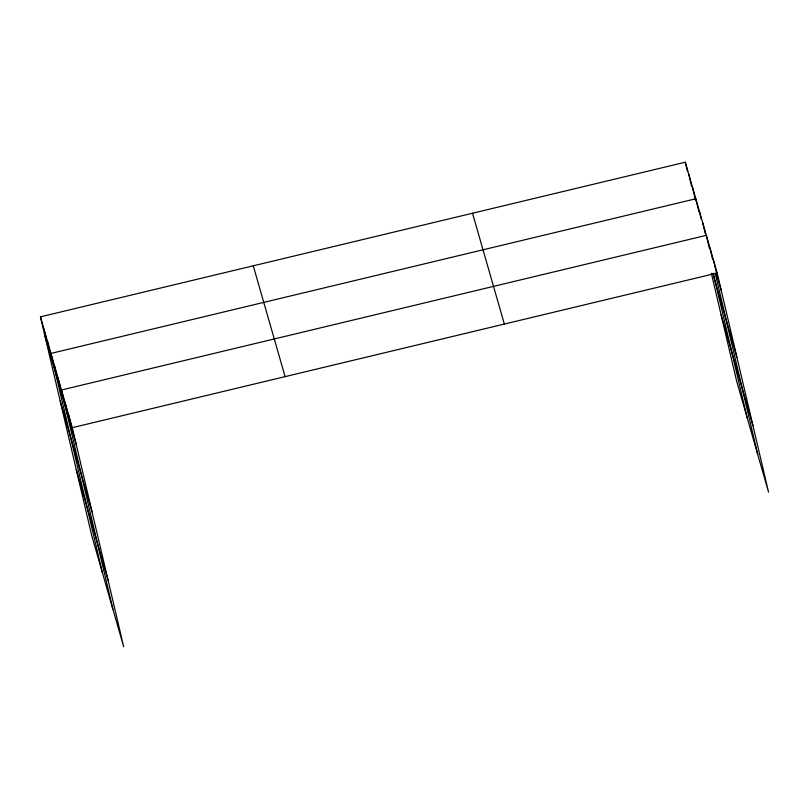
<?xml version="1.0" encoding="UTF-8"?>
<svg xmlns="http://www.w3.org/2000/svg" width="809" height="809" viewBox="0 0 809 809"><rect width="100%" height="100%" fill="white"/><g stroke="black" fill="none" stroke-linecap="round" stroke-linejoin="round"><path stroke-width="1.21" d="M40.45 316.845L72.294 427.668L123.696 646.796L91.842 535.973L40.45 316.845L685.304 162.204L717.158 273.027L768.55 492.155L736.706 381.332L711.354 273.27M72.294 427.668L717.158 273.027M716.38 273.573L721.304 290.704M713.002 274.069L736.888 357.173M721.112 314.853L752.957 425.676M472.507 213.242L504.351 324.055M253.257 265.817L285.102 376.64M44.596 334.522L76.44 445.344M60.19 401.001L92.034 511.824M76.248 469.493L108.103 580.316M713.548 260.468L717.694 278.144M709.938 247.908L712.699 259.689M709.362 248.312L706.328 235.348L61.474 389.989L112.866 609.116M715.287 273.573L757.72 454.476M702.819 223.153L705.306 233.761M699.32 210.967L701.251 219.219M698.855 211.736L695.811 198.771L50.957 353.422L102.359 572.55M713.285 273.26L747.213 417.899M692.312 186.586L695.629 200.723M688.813 174.39L691.574 186.181M685.304 162.204L687.519 171.629M68.684 415.108L72.83 432.785M65.084 402.548L69.23 420.225M57.965 377.803L62.111 395.48M54.466 365.607L58.612 383.284M47.458 341.226L51.604 358.903M43.949 329.041L48.095 346.717"/></g></svg>
